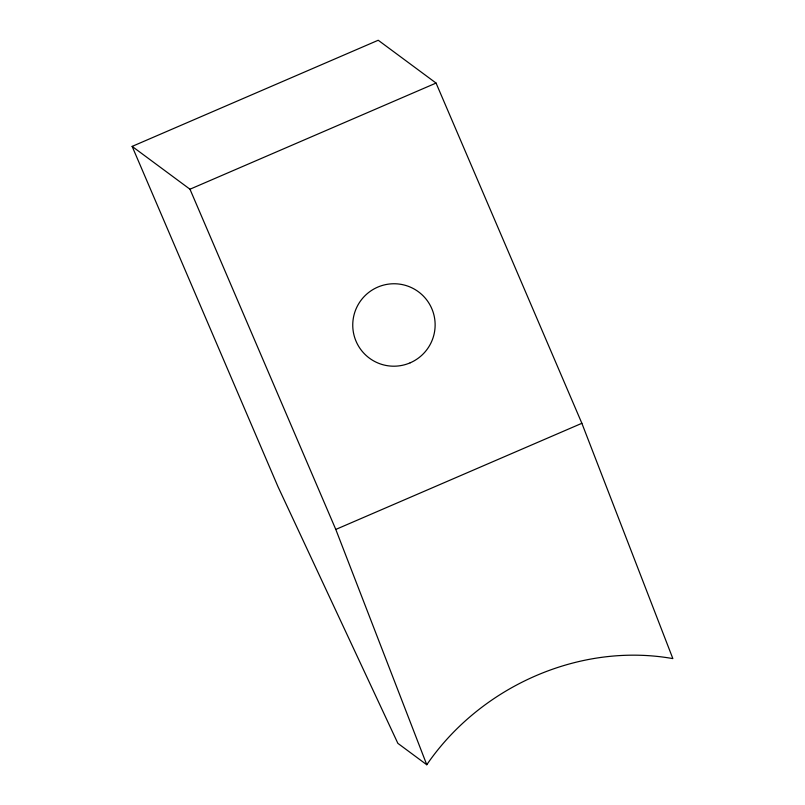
<?xml version="1.0" encoding="UTF-8"?>
<svg xmlns="http://www.w3.org/2000/svg" width="805" height="805" viewBox="0 0 805 805"><rect width="100%" height="100%" fill="white"/><g stroke="black" fill="none" stroke-linecap="round" stroke-linejoin="round"><path stroke-width="1.21" d="M426.771 764.75C480.132 686.856 579.218 642.018 672.859 658.601L581.874 423.299L436.058 83.066L378.229 40.25L132.141 146.399L277.956 486.623L397.861 743.337L426.771 764.75L335.786 529.438L189.97 189.215L132.141 146.399M189.97 189.215L436.058 83.066M335.786 529.438L581.874 423.299M410.168 362.824A41.256 41.146 -53.5 0 0 418.62 291.913A41.256 41.146 -53.5 0 0 353.043 320.189A41.256 41.146 -53.5 0 0 410.168 362.824"/></g></svg>
